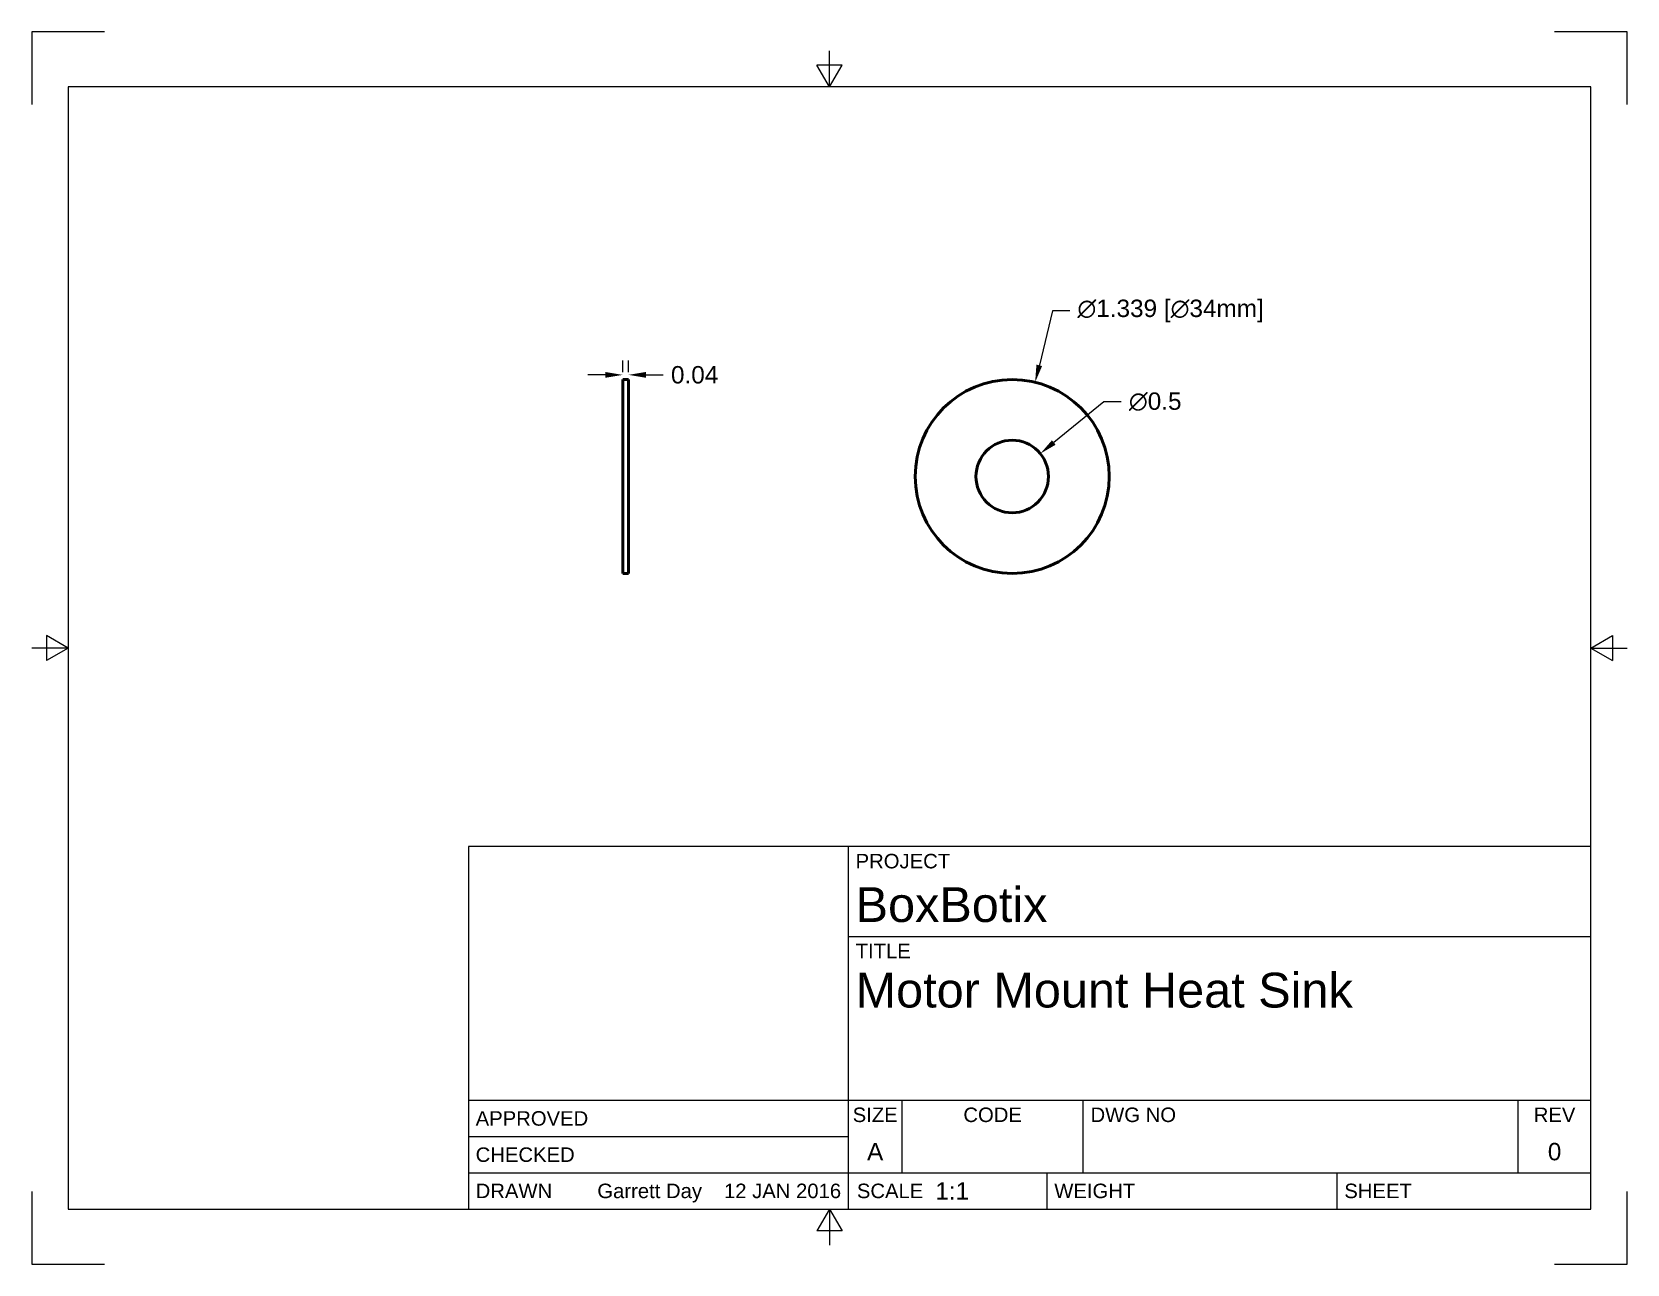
# Model space of a CAD drawing. Header units: inches. Extents: x 0 to 11, y 0 to 8.5.
import ezdxf
from ezdxf.enums import TextEntityAlignment as Align

# ---------------------------------------------------------------- set-up
doc = ezdxf.new("R2010")
doc.units = ezdxf.units.IN
doc.header["$MEASUREMENT"] = 0
doc.layers.add('Border', color=7, linetype='Continuous')
doc.layers.add('Titleblock', color=7, linetype='Continuous')
doc.layers.add('MD_Visible', color=7, linetype='Continuous', lineweight=50)
doc.styles.add('FusionTitle', font='ARIALUNI.TTF')
doc.styles.get("Standard").update_dxf_attribs({"font": 'arial.ttf'})
doc.dimstyles.get("Standard").update_dxf_attribs({"dimtxt": 0.12, "dimasz": 0.12, "dimexe": 0.1, "dimexo": 0.05, "dimgap": 0.06, "dimtad": 0, "dimtih": 1, "dimtoh": 1, "dimdsep": 46, "dimtxsty": 'Standard', "dimcen": 0, "dimclrd": 256, "dimclre": 256, "dimclrt": 256, "dimazin": 3, "dimtp": 0.01, "dimtm": 0.01, "dimtfac": 1, "dimtofl": 0, "dimtmove": 0, "dimatfit": 3, "dimfxl": 1, "dimtolj": 1, "dimarcsym": 1})

# ---------------------------------------------------------------- blocks, each defined once
blk = doc.blocks.new('CustomObjectsInViewport3_0')
at = {"layer": 'MD_Visible'}
blk.add_circle((6.76, 5.433), 0.669, dxfattribs=at)
at = {"layer": 'MD_Visible', "extrusion": (0, 0, -1)}
blk.add_circle((-6.76, 5.433), 0.25, dxfattribs=at)
blk = doc.blocks.new('CustomObjectsInViewport5_0')
at = {"layer": 'MD_Visible', "extrusion": (-1e-16, -1, 0)}
for p, q in [((4.114, 6.102), (4.074, 6.102)), ((4.074, 6.102), (4.074, 4.764)), ((4.114, 4.764), (4.114, 6.102)), ((4.114, 4.764), (4.074, 4.764))]:
    blk.add_line(p, q, dxfattribs=at)
blk = doc.blocks.new('ANSI_A(H)_SHEET')
at = {"layer": 'Border'}
for p, q in [((0.5, 8.5), (0, 8.5)), ((0, 8.5), (0, 8)), ((11, 8.5), (10.5, 8.5)), ((11, 8), (11, 8.5)), ((5.5, 8.12), (5.5, 8.37)), ((5.587, 8.27), (5.413, 8.27)), ((5.5, 8.12), (5.413, 8.27)), ((5.5, 8.12), (5.587, 8.27)), ((10.75, 8.12), (0.25, 8.12)), ((0.25, 8.12), (0.25, 0.38)), ((10.75, 0.38), (10.75, 8.12)), ((0.1, 4.337), (0.1, 4.163)), ((0.25, 4.25), (0.1, 4.337)), ((10.75, 4.25), (10.9, 4.337)), ((10.9, 4.337), (10.9, 4.163)), ((0.25, 4.25), (0, 4.25)), ((0.25, 4.25), (0.1, 4.163)), ((10.75, 4.25), (11, 4.25)), ((10.75, 4.25), (10.9, 4.163)), ((0, 0.5), (0, 0)), ((11, 0), (11, 0.5)), ((0.25, 0.38), (10.75, 0.38)), ((5.5, 0.38), (5.413, 0.23)), ((5.5, 0.38), (5.5, 0.13)), ((5.5, 0.38), (5.587, 0.23)), ((5.587, 0.23), (5.413, 0.23)), ((0, 0), (0.5, 0)), ((10.5, 0), (11, 0))]:
    blk.add_line(p, q, dxfattribs=at)
blk = doc.blocks.new('ANSI_TITLEBLOCK')
at = {"layer": 'Border'}
for p, q in [((0, 2.5), (-7.74, 2.5)), ((-7.74, 2.5), (-7.74, 0)), ((-5.12, 0), (-5.12, 2.5)), ((0, 0), (0, 2.5)), ((-5.12, 1.88), (0, 1.88)), ((-7.74, 0.75), (0, 0.75)), ((-4.75, 0.25), (-4.75, 0.75)), ((-3.5, 0.25), (-3.5, 0.75)), ((-0.5, 0.25), (-0.5, 0.75)), ((-7.74, 0.5), (-5.12, 0.5)), ((-7.74, 0.25), (0, 0.25)), ((-3.75, 0), (-3.75, 0.25)), ((-1.75, 0), (-1.75, 0.25)), ((-7.74, 0), (0, 0))]:
    blk.add_line(p, q, dxfattribs=at)
at = {"layer": 'Border', "style": 'FusionTitle'}
for s, p in [('PROJECT', (-5.07, 2.45)), ('TITLE', (-5.07, 1.83)), ('DWG NO', (-3.45, 0.7))]:
    blk.add_text(s, height=0.1, dxfattribs=at).set_placement(p, align=Align.TOP_LEFT)
for s, p in [('APPROVED', (-7.69, 0.625)), ('CHECKED', (-7.69, 0.375)), ('DRAWN', (-7.69, 0.125)), ('SCALE', (-5.061, 0.125)), ('WEIGHT', (-3.7, 0.125)), ('SHEET', (-1.7, 0.125))]:
    blk.add_text(s, height=0.1, dxfattribs=at).set_placement(p, align=Align.MIDDLE_LEFT)
for s, p in [('SIZE', (-4.935, 0.7)), ('CODE', (-4.125, 0.7)), ('REV', (-0.25, 0.7))]:
    blk.add_text(s, height=0.1, dxfattribs=at).set_placement(p, align=Align.TOP_CENTER)
blk.add_attdef('PROJECT', (-5.07, 1.98), '', height=0.24, dxfattribs=at)
for tag, height, p in [('TITLE_1', 0.24, (-5.07, 1.63)), ('TITLE_2', 0.24, (-5.07, 1.29)), ('TITLE_3', 0.12, (-5.07, 0.95))]:
    blk.add_attdef(tag, text='', height=height, dxfattribs=at).set_placement(p, align=Align.TOP_LEFT)
for tag, height, p in [('APPROVED_BY', 0.1, (-6.851, 0.625)), ('CHECKED_BY', 0.1, (-6.851, 0.375)), ('DRAWN_BY', 0.1, (-6.851, 0.125)), ('SCALE', 0.12, (-4.52, 0.125)), ('WEIGHT', 0.12, (-3.1, 0.125)), ('SHEET', 0.12, (-1.15, 0.125))]:
    blk.add_attdef(tag, text='', height=height, dxfattribs=at).set_placement(p, align=Align.MIDDLE_LEFT)
for tag, p in [('APPROVED_DATE', (-5.17, 0.625)), ('CHECKED_DATE', (-5.17, 0.375)), ('DRAWN_DATE', (-5.17, 0.125))]:
    blk.add_attdef(tag, text='', height=0.1, dxfattribs=at).set_placement(p, align=Align.MIDDLE_RIGHT)
for tag, p in [('SIZE', (-4.935, 0.3)), ('CODE', (-4.125, 0.3)), ('REV', (-0.25, 0.3))]:
    blk.add_attdef(tag, text='', height=0.12, dxfattribs=at).set_placement(p, align=Align.BOTTOM_CENTER)
blk.add_attdef('DWG_NO', text='', height=0.12, dxfattribs=at).set_placement((-3.45, 0.3), align=Align.BOTTOM_LEFT)
blk = doc.blocks.new('*D8')
at = {"lineweight": -2, "transparency": 16777216}
for p, q in [((7.038, 6.575), (6.947, 6.2)), ((7.158, 6.575), (7.038, 6.575))]:
    blk.add_line(p, q, dxfattribs=at)
at = {"transparency": 16777216}
blk.add_solid([(6.927, 6.205), (6.966, 6.195), (6.918, 6.083)], dxfattribs=at)
at = {"layer": 'Defpoints', "color": 0, "transparency": 16777216}
for p in [(6.918, 6.083), (6.602, 4.783)]:
    blk.add_point(p, dxfattribs=at)
at = {"transparency": 16777216, "insert": (7.852, 6.575), "char_height": 0.12, "attachment_point": 5}
blk.add_mtext('\\A1;∅1.339 [∅34mm]', dxfattribs=at)
blk = doc.blocks.new('*D9')
at = {"lineweight": -2, "transparency": 16777216}
for p, q in [((7.391, 5.949), (7.047, 5.667)), ((7.511, 5.949), (7.391, 5.949))]:
    blk.add_line(p, q, dxfattribs=at)
at = {"transparency": 16777216}
blk.add_solid([(7.034, 5.683), (7.059, 5.652), (6.954, 5.591)], dxfattribs=at)
at = {"layer": 'Defpoints', "color": 0, "transparency": 16777216}
for p in [(6.954, 5.591), (6.567, 5.275)]:
    blk.add_point(p, dxfattribs=at)
at = {"transparency": 16777216, "insert": (7.746, 5.949), "char_height": 0.12, "attachment_point": 5}
blk.add_mtext('\\A1;∅0.5', dxfattribs=at)
blk = doc.blocks.new('*D10')
at = {"lineweight": -2, "transparency": 16777216}
for p, q in [((4.074, 6.152), (4.074, 6.234)), ((4.114, 6.152), (4.114, 6.234)), ((3.954, 6.134), (3.834, 6.134)), ((4.234, 6.134), (4.354, 6.134))]:
    blk.add_line(p, q, dxfattribs=at)
at = {"transparency": 16777216}
for points in [[(3.954, 6.154), (3.954, 6.114), (4.074, 6.134)], [(4.234, 6.154), (4.234, 6.114), (4.114, 6.134)]]:
    blk.add_solid(points, dxfattribs=at)
at = {"layer": 'Defpoints', "color": 0, "transparency": 16777216}
for p in [(4.074, 6.102), (4.114, 6.134), (4.114, 6.102)]:
    blk.add_point(p, dxfattribs=at)
at = {"transparency": 16777216, "insert": (4.57, 6.134), "char_height": 0.12, "attachment_point": 5}
blk.add_mtext('\\A1;0.04', dxfattribs=at)

msp = doc.modelspace()

# ---------------------------------------------------------------- block references
at = {"layer": 'Border'}
msp.add_blockref('ANSI_A(H)_SHEET', (0, 0), dxfattribs=at)
at = {"layer": 'MD_Visible'}
for name in ['CustomObjectsInViewport5_0', 'CustomObjectsInViewport3_0']:
    msp.add_blockref(name, (0, 0), dxfattribs=at)
at = {"layer": 'Titleblock'}
msp.add_blockref('ANSI_TITLEBLOCK', (10.75, 0.38), dxfattribs=at).add_auto_attribs({'SCALE': '1:1', 'DRAWN_DATE': '12 JAN 2016', 'DRAWN_BY': 'Garrett Day', 'SIZE': 'A', 'REV': '0', 'PROJECT': 'BoxBotix', 'TITLE_1': 'Motor Mount Heat Sink'})

# ---------------------------------------------------------------- dimensions: what is measured, and where the dimension line sits
dim = msp.add_diameter_dim_2p(p1=(6.602, 4.7826), p2=(6.9183, 6.0832), text='<>[]', dimstyle='Standard', override={"dimdec": 3, "dimlfac": 1, "dimpost": '', "dimtdec": 3})
dim.commit()
dim.dimension.update_dxf_attribs({"geometry": '*D8', "text_midpoint": (7.8519, 6.5747), "dimtype": 163})
dim = msp.add_linear_dim(base=(4.1144, 6.1345), p1=(4.0744, 6.1022), p2=(4.1144, 6.1022), angle=180, dimstyle='Standard', override={"dimlfac": 1})
dim.commit()
dim.dimension.update_dxf_attribs({"geometry": '*D10', "text_midpoint": (4.57, 6.1345)})
dim = msp.add_diameter_dim_2p(p1=(6.5666, 5.2746), p2=(6.9537, 5.5912), dimstyle='Standard', override={"dimlfac": 1})
dim.commit()
dim.dimension.update_dxf_attribs({"geometry": '*D9', "text_midpoint": (7.7461, 5.949), "dimtype": 163})

doc.saveas('drawing.dxf')
